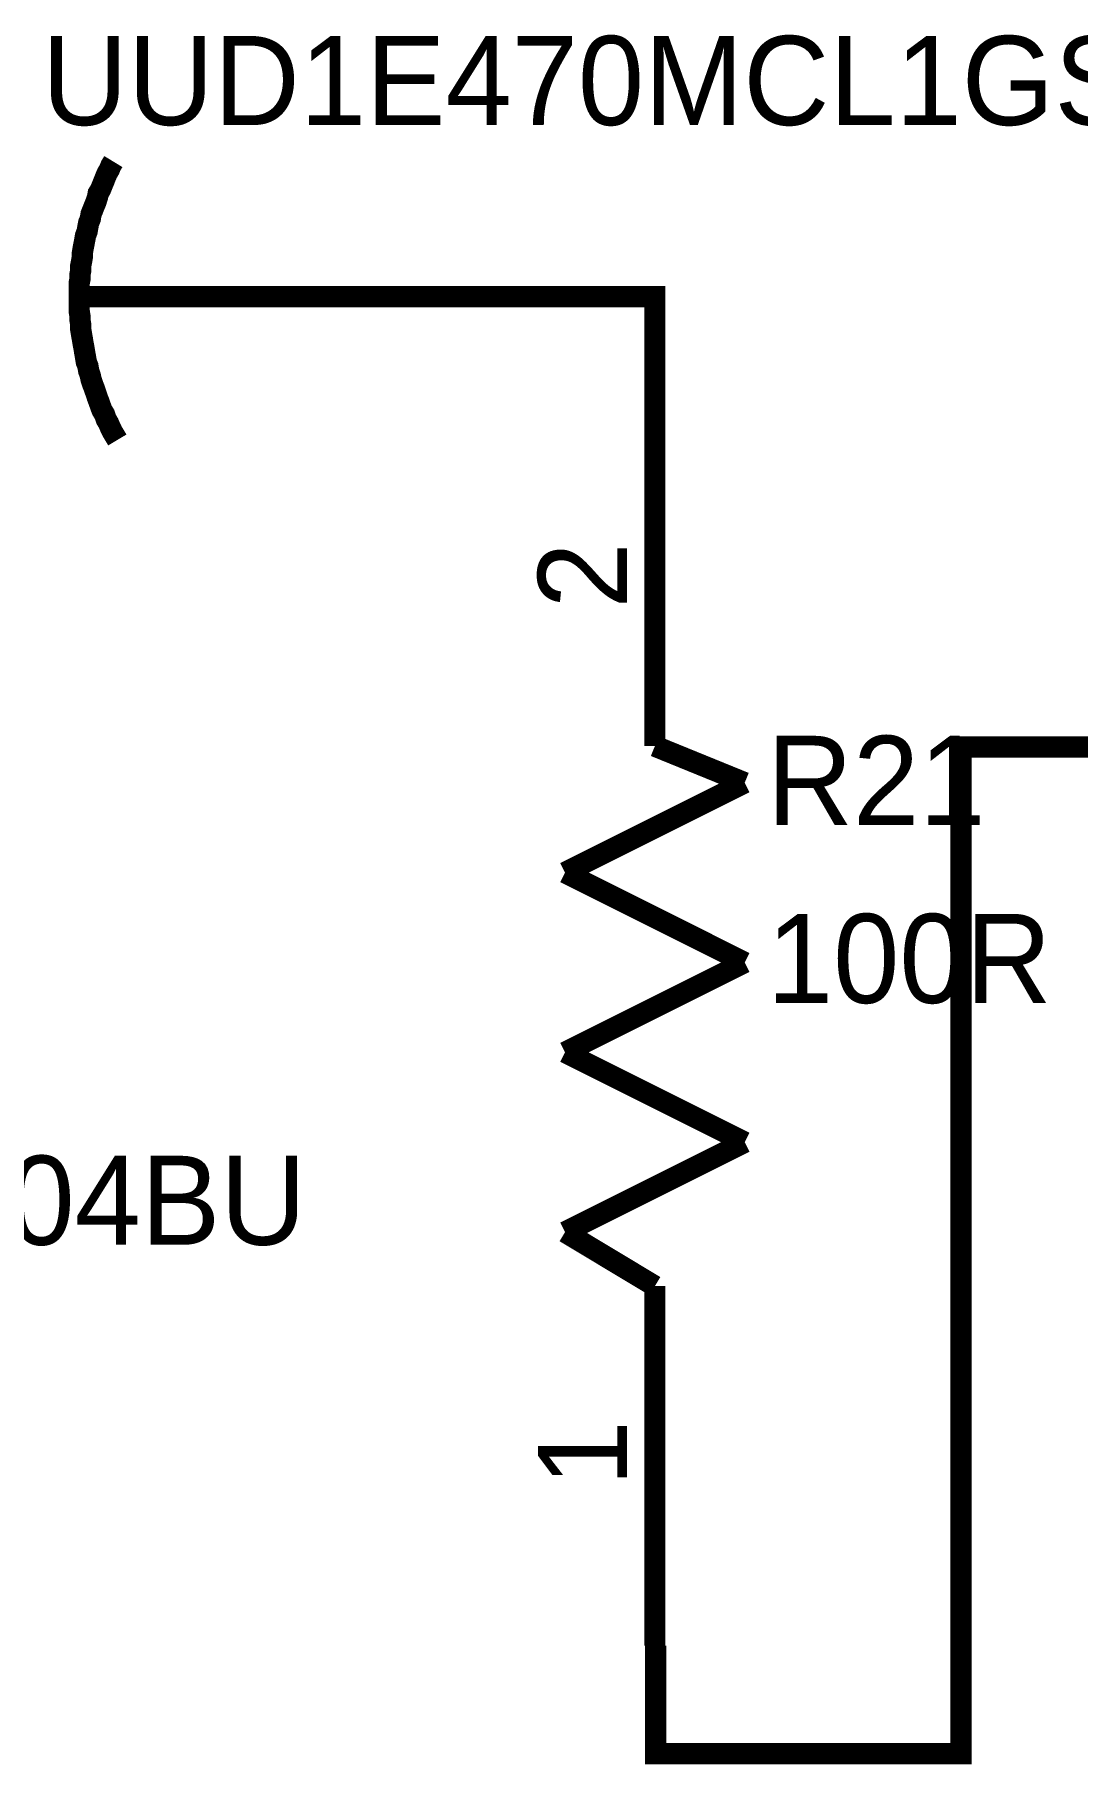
# Model space of a CAD drawing. Header units: inches. Extents: x 0 to 432, y 0 to 280.
# Drawn here: x 350.66 to 365.39, y 157.07 to 181.49 of the extents above; entities that cross this region are included whole.
import ezdxf

# ---------------------------------------------------------------- set-up
doc = ezdxf.new("R2010")
doc.units = ezdxf.units.IN
doc.layers.add('Sheet', color=255, linetype='Continuous')

msp = doc.modelspace()

# ---------------------------------------------------------------- linework, layer by layer
at = {"layer": 'Sheet'}
for points in [[(351.77, 179.701, 0.3, 0.3, 0), (351.736, 179.645, 0.3, 0.3, 0), (351.713, 179.589, 0.3, 0.3, 0), (351.68, 179.532, 0.3, 0.3, 0), (351.657, 179.476, 0.3, 0.3, 0), (351.635, 179.42, 0.3, 0.3, 0), (351.612, 179.364, 0.3, 0.3, 0), (351.59, 179.308, 0.3, 0.3, 0), (351.556, 179.252, 0.3, 0.3, 0), (351.545, 179.196, 0.3, 0.3, 0), (351.523, 179.128, 0.3, 0.3, 0), (351.5, 179.072, 0.3, 0.3, 0), (351.478, 179.016, 0.3, 0.3, 0), (351.455, 178.96, 0.3, 0.3, 0), (351.444, 178.892, 0.3, 0.3, 0), (351.421, 178.836, 0.3, 0.3, 0), (351.41, 178.78, 0.3, 0.3, 0), (351.399, 178.713, 0.3, 0.3, 0), (351.377, 178.657, 0.3, 0.3, 0), (351.365, 178.589, 0.3, 0.3, 0), (351.354, 178.533, 0.3, 0.3, 0), (351.343, 178.477, 0.3, 0.3, 0), (351.332, 178.409, 0.3, 0.3, 0), (351.332, 178.353, 0.3, 0.3, 0), (351.32, 178.286, 0.3, 0.3, 0), (351.309, 178.23, 0.3, 0.3, 0), (351.309, 178.162, 0.3, 0.3, 0), (351.298, 178.106, 0.3, 0.3, 0), (351.298, 178.039, 0.3, 0.3, 0), (351.287, 177.983, 0.3, 0.3, 0), (351.287, 177.915, 0.3, 0.3, 0), (351.287, 177.859, 0.3, 0.3, 0), (351.287, 177.792, 0.3, 0.3, 0)], [(351.287, 177.792, 0.3, 0.3, 0), (351.287, 177.724, 0.3, 0.3, 0), (351.287, 177.657, 0.3, 0.3, 0), (351.287, 177.59, 0.3, 0.3, 0), (351.298, 177.522, 0.3, 0.3, 0), (351.298, 177.466, 0.3, 0.3, 0), (351.309, 177.399, 0.3, 0.3, 0), (351.309, 177.331, 0.3, 0.3, 0), (351.32, 177.264, 0.3, 0.3, 0), (351.332, 177.197, 0.3, 0.3, 0), (351.343, 177.129, 0.3, 0.3, 0), (351.354, 177.073, 0.3, 0.3, 0), (351.365, 177.006, 0.3, 0.3, 0), (351.377, 176.938, 0.3, 0.3, 0), (351.388, 176.871, 0.3, 0.3, 0), (351.41, 176.815, 0.3, 0.3, 0), (351.421, 176.747, 0.3, 0.3, 0), (351.444, 176.68, 0.3, 0.3, 0), (351.455, 176.624, 0.3, 0.3, 0), (351.478, 176.557, 0.3, 0.3, 0), (351.5, 176.5, 0.3, 0.3, 0), (351.523, 176.433, 0.3, 0.3, 0), (351.545, 176.366, 0.3, 0.3, 0), (351.567, 176.309, 0.3, 0.3, 0), (351.59, 176.242, 0.3, 0.3, 0), (351.612, 176.186, 0.3, 0.3, 0), (351.646, 176.13, 0.3, 0.3, 0), (351.669, 176.062, 0.3, 0.3, 0), (351.702, 176.006, 0.3, 0.3, 0), (351.725, 175.95, 0.3, 0.3, 0), (351.758, 175.883, 0.3, 0.3, 0), (351.792, 175.827, 0.3, 0.3, 0), (351.826, 175.77, 0.3, 0.3, 0)], [(351.287, 177.792, 0.3, 0.3, 0), (352.05, 177.792, 0.3, 0.3, 0)], [(352.05, 177.792, 0.3, 0.3, 0), (354.589, 177.792, 0.3, 0.3, 0)], [(354.589, 177.792, 0.3, 0.3, 0), (359.418, 177.792, 0.3, 0.3, 0), (359.418, 176.523, 0.3, 0.3, 0)], [(359.418, 171.447, 0.3, 0.3, 0), (359.418, 176.523, 0.3, 0.3, 0)], [(359.418, 171.447, 0.3, 0.3, 0), (359.418, 172.199, 0.3, 0.3, 0)], [(360.687, 170.93, 0.3, 0.3, 0), (359.418, 171.447, 0.3, 0.3, 0)], [(359.429, 158.746, 0.3, 0.3, 0), (359.429, 157.219, 0.3, 0.3, 0), (363.742, 157.219, 0.3, 0.3, 0), (363.742, 171.436, 0.3, 0.3, 0), (370.839, 171.436, 0.3, 0.3, 0)], [(358.149, 169.661, 0.3, 0.3, 0), (360.687, 170.93, 0.3, 0.3, 0)], [(360.687, 168.392, 0.3, 0.3, 0), (358.149, 169.661, 0.3, 0.3, 0)], [(358.149, 167.123, 0.3, 0.3, 0), (360.687, 168.392, 0.3, 0.3, 0)], [(360.687, 165.854, 0.3, 0.3, 0), (358.149, 167.123, 0.3, 0.3, 0)], [(358.149, 164.585, 0.3, 0.3, 0), (360.687, 165.854, 0.3, 0.3, 0)], [(359.418, 163.822, 0.3, 0.3, 0), (358.149, 164.585, 0.3, 0.3, 0)], [(359.418, 163.822, 0.3, 0.3, 0), (359.418, 158.746, 0.3, 0.3, 0)], [(359.418, 163.822, 0.3, 0.3, 0), (359.418, 163.058, 0.3, 0.3, 0)]]:
    msp.add_lwpolyline(points, format="xyseb", dxfattribs=at)

# ---------------------------------------------------------------- texts
for s, height, p in [('UUD1E470MCL1GS', 1.25775, (350.759, 180.217)), ('R21', 1.2577, (361.001, 170.335)), ('100R', 1.2577, (361.001, 167.82)), ('2N3904BU', 1.2577, (346.267, 164.406))]:
    msp.add_text(s, height=height, dxfattribs=at).set_placement(p)
for s, p in [('2', (359.025, 173.39)), ('1', (359.025, 160.992))]:
    msp.add_text(s, height=1.258, rotation=90, dxfattribs=at).set_placement(p)

doc.saveas('drawing.dxf')
